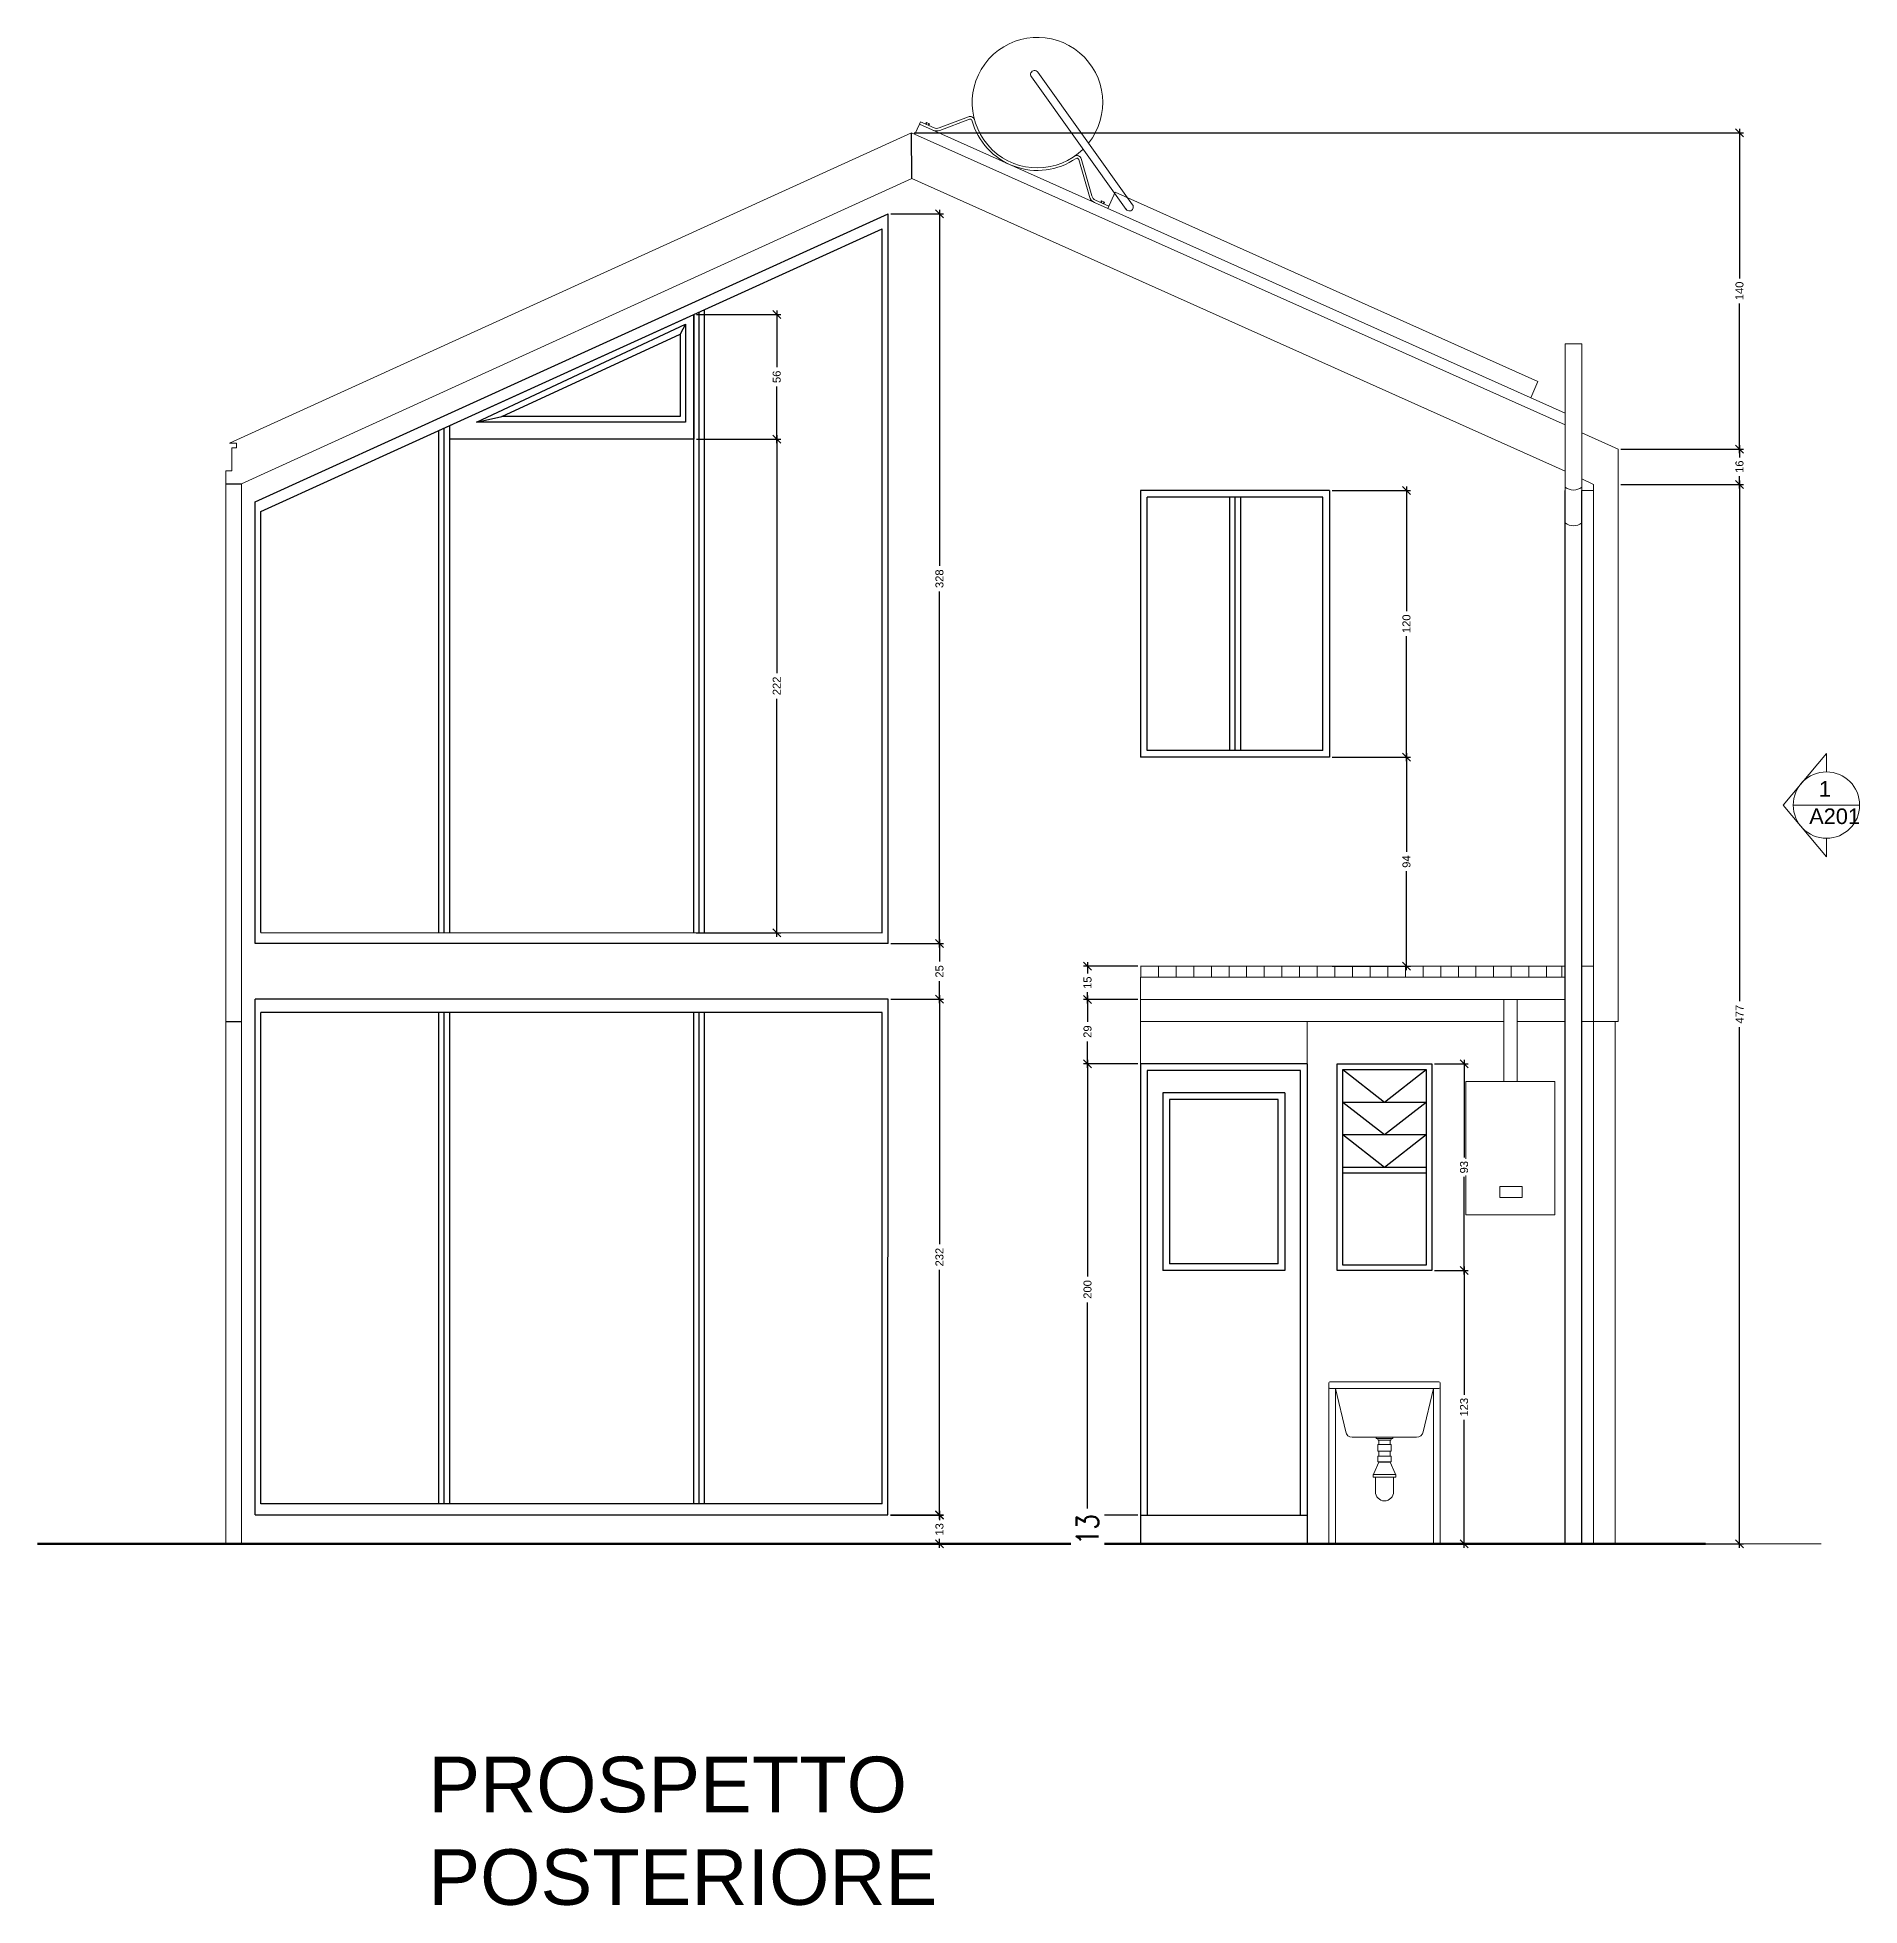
# Model space of a CAD drawing. Header units: centimetres. Extents: x -1332 to 7887, y -608 to 4152.
# Drawn here: x 5785 to 6605, y 1670 to 2511 of the extents above; entities that cross this region are included whole.
import ezdxf

# ---------------------------------------------------------------- set-up
doc = ezdxf.new("R2010")
doc.units = ezdxf.units.CM
doc.header["$MEASUREMENT"] = 0
doc.linetypes.add('AUSGEZOGEN', pattern=[0])
doc.layers.get('DEFPOINTS').update_dxf_attribs({"color": 210})
doc.layers.add('ARREDI', color=252, linetype='Continuous', lineweight=18)
doc.layers.add('NUMERAZIONE', color=30, linetype='Continuous', lineweight=5)
doc.layers.add('INFISSI', color=130, linetype='Continuous')
doc.layers.add('STRUTTURA', color=7, linetype='Continuous')
doc.styles.add('ARIAL', font='Arial.ttf')
doc.styles.add('E-ROMANS', font='romans.shx', dxfattribs={"width": 0.8})
doc.styles.get("Standard").update_dxf_attribs({"font": 'Arial.ttf'})
doc.dimstyles.new('Copia di 1', dxfattribs={"dimscale": 0.001, "dimtxt": 10000, "dimasz": 4000, "dimexe": 100, "dimexo": 10000, "dimgap": 0.1, "dimtad": 0, "dimtoh": 1, "dimdec": 0, "dimzin": 0, "dimdsep": 46, "dimtxsty": 'E-ROMANS', "dimblk": 'OBLIQUE', "dimcen": 1.2, "dimclrd": 256, "dimclre": 256, "dimclrt": 256, "dimadec": 0, "dimazin": 0, "dimtfac": 1, "dimtdec": 0, "dimtmove": 1, "dimatfit": 3, "dimldrblk": 'OPEN90', "dimfxl": 1, "dimtfill": 1, "dimtolj": 1, "dimtzin": 0, "dimlwd": 0, "dimarcsym": 0})
doc.dimstyles.new('TICK_36', dxfattribs={"dimtxt": 3.6, "dimasz": 3.6, "dimexe": 1.8, "dimexo": 1.2, "dimgap": 1.8, "dimtad": 0, "dimdec": 0, "dimzin": 0, "dimdsep": 46, "dimtxsty": 'ARIAL', "dimblk": 'OBLIQUE', "dimcen": 1.8, "dimdle": 1.8, "dimclrd": 256, "dimclrt": 256, "dimadec": 0, "dimazin": 0, "dimtfac": 1, "dimtdec": 0, "dimtmove": 1, "dimatfit": 3, "dimldrblk": 'OPEN90', "dimfxl": 1, "dimtfill": 1, "dimtolj": 1, "dimtzin": 0, "dimarcsym": 0})

# ---------------------------------------------------------------- blocks, each defined once
blk = doc.blocks.new('_Oblique')
at = {"color": 0, "linetype": 'ByBlock', "lineweight": -2}
blk.add_line((-0.5, -0.5), (0.5, 0.5), dxfattribs=at)
blk = doc.blocks.new('*D400')
at = {"layer": 'ARREDI', "color": 0, "lineweight": -2, "transparency": 16777216}
for p, q in [((6169.24, 1846.29), (6193.07, 1846.29)), ((6169.24, 1833.21), (6193.07, 1833.21))]:
    blk.add_line(p, q, dxfattribs=at)
at = {"layer": 'ARREDI', "lineweight": -2, "transparency": 16777216}
for p, q in [((6191.27, 1848.09), (6191.27, 1843.96)), ((6191.27, 1831.41), (6191.27, 1835.54))]:
    blk.add_line(p, q, dxfattribs=at)
at = {"layer": 'DEFPOINTS', "color": 0, "transparency": 16777216}
for p in [(6168.04, 1846.29), (6168.04, 1833.21)]:
    blk.add_point(p, dxfattribs=at)
at = {"layer": 'ARREDI', "lineweight": -2, "transparency": 16777216, "xscale": 3.6, "yscale": 3.6, "zscale": 3.6}
for p, rotation in [((6191.27, 1846.29), 90), ((6191.27, 1833.21), 270)]:
    blk.add_blockref('_Oblique', p, dxfattribs=dict(at, rotation=rotation))
at = {"layer": 'ARREDI', "transparency": 16777216, "insert": (6191.27, 1839.75), "char_height": 3.6, "attachment_point": 5, "rotation": 90, "style": 'ARIAL', "bg_fill": 3, "box_fill_scale": 1.25, "bg_fill_color": 256, "bg_fill_true_color": 13158600, "bg_fill_transparency": 0}
blk.add_mtext('\\A1;13', dxfattribs=at)
at = {"layer": 'DEFPOINTS', "color": 0, "transparency": 16777216}
blk.add_point((6191.27, 1833.21), dxfattribs=at)
blk = doc.blocks.new('_Open90')
at = {"color": 0, "linetype": 'ByBlock', "lineweight": -2}
for p, q in [((0, 0), (-1, 0)), ((-0.5, 0.5), (0, 0)), ((0, 0), (-0.5, -0.5))]:
    blk.add_line(p, q, dxfattribs=at)
blk = doc.blocks.new('*D401')
at = {"layer": 'ARREDI', "color": 0, "lineweight": -2, "transparency": 16777216}
for p, q in [((6169.31, 2078.31), (6193.07, 2078.31)), ((6169.24, 1846.21), (6193.07, 1846.21))]:
    blk.add_line(p, q, dxfattribs=at)
at = {"layer": 'ARREDI', "lineweight": -2, "transparency": 16777216}
for p, q in [((6191.27, 2080.11), (6191.27, 1968.05)), ((6191.27, 1844.41), (6191.27, 1956.47))]:
    blk.add_line(p, q, dxfattribs=at)
at = {"layer": 'DEFPOINTS', "color": 0, "transparency": 16777216}
for p in [(6168.11, 2078.31), (6191.27, 2078.31), (6168.04, 1846.21)]:
    blk.add_point(p, dxfattribs=at)
at = {"layer": 'ARREDI', "lineweight": -2, "transparency": 16777216, "xscale": 3.6, "yscale": 3.6, "zscale": 3.6}
for p, rotation in [((6191.27, 2078.31), 90), ((6191.27, 1846.21), 270)]:
    blk.add_blockref('_Oblique', p, dxfattribs=dict(at, rotation=rotation))
at = {"layer": 'ARREDI', "transparency": 16777216, "insert": (6191.27, 1962.26), "char_height": 3.6, "attachment_point": 5, "rotation": 90, "style": 'ARIAL', "bg_fill": 3, "box_fill_scale": 1.25, "bg_fill_color": 256, "bg_fill_true_color": 13158600, "bg_fill_transparency": 0}
blk.add_mtext('\\A1;232', dxfattribs=at)
blk = doc.blocks.new('*D402')
at = {"layer": 'ARREDI', "color": 0, "lineweight": -2, "transparency": 16777216}
for p, q in [((6169.32, 2103.29), (6193.07, 2103.29)), ((6169.31, 2078.29), (6193.07, 2078.29))]:
    blk.add_line(p, q, dxfattribs=at)
at = {"layer": 'ARREDI', "lineweight": -2, "transparency": 16777216}
for p, q in [((6191.27, 2105.09), (6191.27, 2095.21)), ((6191.27, 2076.49), (6191.27, 2086.37))]:
    blk.add_line(p, q, dxfattribs=at)
at = {"layer": 'DEFPOINTS', "color": 0, "transparency": 16777216}
for p in [(6168.12, 2103.29), (6191.27, 2103.29), (6168.11, 2078.29)]:
    blk.add_point(p, dxfattribs=at)
at = {"layer": 'ARREDI', "lineweight": -2, "transparency": 16777216, "xscale": 3.6, "yscale": 3.6, "zscale": 3.6}
for p, rotation in [((6191.27, 2103.29), 90), ((6191.27, 2078.29), 270)]:
    blk.add_blockref('_Oblique', p, dxfattribs=dict(at, rotation=rotation))
at = {"layer": 'ARREDI', "transparency": 16777216, "insert": (6191.27, 2090.79), "char_height": 3.6, "attachment_point": 5, "rotation": 90, "style": 'ARIAL', "bg_fill": 3, "box_fill_scale": 1.25, "bg_fill_color": 256, "bg_fill_true_color": 13158600, "bg_fill_transparency": 0}
blk.add_mtext('\\A1;25', dxfattribs=at)
blk = doc.blocks.new('*D403')
at = {"layer": 'ARREDI', "color": 0, "lineweight": -2, "transparency": 16777216}
for p, q in [((6169.41, 2431.66), (6193.07, 2431.66)), ((6169.32, 2103.29), (6193.07, 2103.29))]:
    blk.add_line(p, q, dxfattribs=at)
at = {"layer": 'ARREDI', "lineweight": -2, "transparency": 16777216}
for p, q in [((6191.27, 2433.46), (6191.27, 2273.26)), ((6191.27, 2101.49), (6191.27, 2261.7))]:
    blk.add_line(p, q, dxfattribs=at)
at = {"layer": 'DEFPOINTS', "color": 0, "transparency": 16777216}
for p in [(6168.21, 2431.66), (6191.27, 2431.66), (6168.12, 2103.29)]:
    blk.add_point(p, dxfattribs=at)
at = {"layer": 'ARREDI', "lineweight": -2, "transparency": 16777216, "xscale": 3.6, "yscale": 3.6, "zscale": 3.6}
for p, rotation in [((6191.27, 2431.66), 90), ((6191.27, 2103.29), 270)]:
    blk.add_blockref('_Oblique', p, dxfattribs=dict(at, rotation=rotation))
at = {"layer": 'ARREDI', "transparency": 16777216, "insert": (6191.27, 2267.48), "char_height": 3.6, "attachment_point": 5, "rotation": 90, "style": 'ARIAL', "bg_fill": 3, "box_fill_scale": 1.25, "bg_fill_color": 256, "bg_fill_true_color": 13158600, "bg_fill_transparency": 0}
blk.add_mtext('\\A1;328', dxfattribs=at)
blk = doc.blocks.new('*D404')
at = {"layer": 'ARREDI', "color": 0, "lineweight": -2, "transparency": 16777216}
for p, q in [((6081.88, 2330.31), (6119.83, 2330.31)), ((6081.82, 2108.23), (6119.83, 2108.23))]:
    blk.add_line(p, q, dxfattribs=at)
at = {"layer": 'ARREDI', "lineweight": -2, "transparency": 16777216}
for p, q in [((6118.03, 2332.11), (6118.03, 2225.06)), ((6118.03, 2106.43), (6118.03, 2213.48))]:
    blk.add_line(p, q, dxfattribs=at)
at = {"layer": 'DEFPOINTS', "color": 0, "transparency": 16777216}
for p in [(6080.68, 2330.31), (6080.62, 2108.23), (6118.03, 2108.23)]:
    blk.add_point(p, dxfattribs=at)
at = {"layer": 'ARREDI', "lineweight": -2, "transparency": 16777216, "xscale": 3.6, "yscale": 3.6, "zscale": 3.6}
for p, rotation in [((6118.03, 2330.31), 90), ((6118.03, 2108.23), 270)]:
    blk.add_blockref('_Oblique', p, dxfattribs=dict(at, rotation=rotation))
at = {"layer": 'ARREDI', "transparency": 16777216, "insert": (6118.03, 2219.27), "char_height": 3.6, "attachment_point": 5, "rotation": 90, "style": 'ARIAL', "bg_fill": 3, "box_fill_scale": 1.25, "bg_fill_color": 256, "bg_fill_true_color": 13158600, "bg_fill_transparency": 0}
blk.add_mtext('\\A1;222', dxfattribs=at)
blk = doc.blocks.new('*D405')
at = {"layer": 'ARREDI', "lineweight": -2, "transparency": 16777216}
for p, q in [((6118.03, 2388.13), (6118.03, 2362.7)), ((6118.03, 2328.51), (6118.03, 2353.95))]:
    blk.add_line(p, q, dxfattribs=at)
at = {"layer": 'ARREDI', "color": 0, "lineweight": -2, "transparency": 16777216}
for p, q in [((6081.88, 2386.33), (6119.83, 2386.33)), ((6081.88, 2330.31), (6119.83, 2330.31))]:
    blk.add_line(p, q, dxfattribs=at)
at = {"layer": 'DEFPOINTS', "color": 0, "transparency": 16777216}
for p in [(6080.68, 2386.33), (6118.03, 2386.33), (6080.68, 2330.31)]:
    blk.add_point(p, dxfattribs=at)
at = {"layer": 'ARREDI', "lineweight": -2, "transparency": 16777216, "xscale": 3.6, "yscale": 3.6, "zscale": 3.6}
for p, rotation in [((6118.03, 2386.33), 90), ((6118.03, 2330.31), 270)]:
    blk.add_blockref('_Oblique', p, dxfattribs=dict(at, rotation=rotation))
at = {"layer": 'ARREDI', "transparency": 16777216, "insert": (6118.03, 2358.32), "char_height": 3.6, "attachment_point": 5, "rotation": 90, "style": 'ARIAL', "bg_fill": 3, "box_fill_scale": 1.25, "bg_fill_color": 256, "bg_fill_true_color": 13158600, "bg_fill_transparency": 0}
blk.add_mtext('\\A1;56', dxfattribs=at)
blk = doc.blocks.new('*D406')
at = {"layer": 'ARREDI', "color": 0, "lineweight": -2, "transparency": 16777216}
for p, q in [((6413.92, 1956.21), (6429.11, 1956.21)), ((6414.67, 1833.21), (6429.11, 1833.21))]:
    blk.add_line(p, q, dxfattribs=at)
at = {"layer": 'ARREDI', "lineweight": -2, "transparency": 16777216}
for p, q in [((6427.31, 1958.01), (6427.31, 1900.31)), ((6427.31, 1831.41), (6427.31, 1889.1))]:
    blk.add_line(p, q, dxfattribs=at)
at = {"layer": 'DEFPOINTS', "color": 0, "transparency": 16777216}
for p in [(6412.72, 1956.21), (6413.47, 1833.21), (6427.31, 1833.21)]:
    blk.add_point(p, dxfattribs=at)
at = {"layer": 'ARREDI', "lineweight": -2, "transparency": 16777216, "xscale": 3.6, "yscale": 3.6, "zscale": 3.6}
for p, rotation in [((6427.31, 1956.21), 90), ((6427.31, 1833.21), 270)]:
    blk.add_blockref('_Oblique', p, dxfattribs=dict(at, rotation=rotation))
at = {"layer": 'ARREDI', "transparency": 16777216, "insert": (6427.31, 1894.71), "char_height": 3.6, "attachment_point": 5, "rotation": 90, "style": 'ARIAL', "bg_fill": 3, "box_fill_scale": 1.25, "bg_fill_color": 256, "bg_fill_true_color": 13158600, "bg_fill_transparency": 0}
blk.add_mtext('\\A1;123', dxfattribs=at)
blk = doc.blocks.new('*D407')
at = {"layer": 'ARREDI', "lineweight": -2, "transparency": 16777216}
for p, q in [((6427.31, 2051.01), (6427.31, 2007.09)), ((6427.31, 1954.41), (6427.31, 1998.33))]:
    blk.add_line(p, q, dxfattribs=at)
at = {"layer": 'ARREDI', "color": 0, "lineweight": -2, "transparency": 16777216}
for p, q in [((6413.92, 2049.21), (6429.11, 2049.21)), ((6413.92, 1956.21), (6429.11, 1956.21))]:
    blk.add_line(p, q, dxfattribs=at)
at = {"layer": 'DEFPOINTS', "color": 0, "transparency": 16777216}
for p in [(6412.72, 2049.21), (6427.31, 2049.21), (6412.72, 1956.21)]:
    blk.add_point(p, dxfattribs=at)
at = {"layer": 'ARREDI', "lineweight": -2, "transparency": 16777216, "xscale": 3.6, "yscale": 3.6, "zscale": 3.6}
for p, rotation in [((6427.31, 2049.21), 90), ((6427.31, 1956.21), 270)]:
    blk.add_blockref('_Oblique', p, dxfattribs=dict(at, rotation=rotation))
at = {"layer": 'ARREDI', "transparency": 16777216, "insert": (6427.31, 2002.71), "char_height": 3.6, "attachment_point": 5, "rotation": 90, "style": 'ARIAL', "bg_fill": 3, "box_fill_scale": 1.25, "bg_fill_color": 256, "bg_fill_true_color": 13158600, "bg_fill_transparency": 0}
blk.add_mtext('\\A1;93', dxfattribs=at)
blk = doc.blocks.new('*D408')
at = {"layer": 'ARREDI', "lineweight": -2, "transparency": 16777216}
for p, q in [((6257.89, 2051.01), (6257.89, 1953.51)), ((6257.89, 1844.41), (6257.89, 1941.91))]:
    blk.add_line(p, q, dxfattribs=at)
at = {"layer": 'ARREDI', "color": 0, "lineweight": -2, "transparency": 16777216}
for p, q in [((6280.52, 2049.21), (6256.09, 2049.21)), ((6280.52, 1846.21), (6256.09, 1846.21))]:
    blk.add_line(p, q, dxfattribs=at)
at = {"layer": 'DEFPOINTS', "color": 0, "transparency": 16777216}
for p in [(6281.72, 2049.21), (6257.89, 1846.21), (6281.72, 1846.21)]:
    blk.add_point(p, dxfattribs=at)
at = {"layer": 'ARREDI', "lineweight": -2, "transparency": 16777216, "xscale": 3.6, "yscale": 3.6, "zscale": 3.6}
for p, rotation in [((6257.89, 2049.21), 90), ((6257.89, 1846.21), 270)]:
    blk.add_blockref('_Oblique', p, dxfattribs=dict(at, rotation=rotation))
at = {"layer": 'ARREDI', "transparency": 16777216, "insert": (6257.89, 1947.71), "char_height": 3.6, "attachment_point": 5, "rotation": 90, "style": 'ARIAL', "bg_fill": 3, "box_fill_scale": 1.25, "bg_fill_color": 256, "bg_fill_true_color": 13158600, "bg_fill_transparency": 0}
blk.add_mtext('\\A1;200', dxfattribs=at)
blk = doc.blocks.new('*D409')
at = {"layer": 'ARREDI', "lineweight": -2, "transparency": 16777216}
for p, q in [((6271.72, 1846.21), (6257.79, 1846.21)), ((6357.99, 1833.21), (6257.79, 1833.21))]:
    blk.add_line(p, q, dxfattribs=at)
at = {"layer": 'ARREDI', "lineweight": 0, "transparency": 16777216}
for p, q in [((6257.89, 1846.21), (6257.89, 1845.61)), ((6257.89, 1833.21), (6257.89, 1833.8))]:
    blk.add_line(p, q, dxfattribs=at)
at = {"layer": 'DEFPOINTS', "color": 0, "transparency": 16777216}
for p in [(6281.72, 1846.21), (6367.99, 1833.21)]:
    blk.add_point(p, dxfattribs=at)
at = {"layer": 'ARREDI', "lineweight": 0, "transparency": 16777216, "xscale": 4, "yscale": 4, "zscale": 4}
for p, rotation in [((6257.89, 1846.21), 90), ((6257.89, 1833.21), 270)]:
    blk.add_blockref('_Oblique', p, dxfattribs=dict(at, rotation=rotation))
at = {"layer": 'ARREDI', "transparency": 16777216, "insert": (6257.89, 1839.71), "char_height": 10, "attachment_point": 5, "rotation": 90, "style": 'E-ROMANS', "bg_fill": 3, "box_fill_scale": 1.25, "bg_fill_color": 256, "bg_fill_true_color": 13158600, "bg_fill_transparency": 0}
blk.add_mtext('\\A1;13', dxfattribs=at)
at = {"layer": 'DEFPOINTS', "color": 0, "transparency": 16777216}
blk.add_point((6257.89, 1833.21), dxfattribs=at)
blk = doc.blocks.new('*D410')
at = {"layer": 'ARREDI', "lineweight": -2, "transparency": 16777216}
for p, q in [((6551.23, 2311.72), (6551.23, 2077.41)), ((6551.23, 1831.41), (6551.23, 2065.72))]:
    blk.add_line(p, q, dxfattribs=at)
at = {"layer": 'ARREDI', "color": 0, "lineweight": -2, "transparency": 16777216}
for p, q in [((6497.8, 2309.92), (6553.03, 2309.92)), ((6486.74, 1833.21), (6553.03, 1833.21))]:
    blk.add_line(p, q, dxfattribs=at)
at = {"layer": 'DEFPOINTS', "color": 0, "transparency": 16777216}
for p in [(6496.6, 2309.92), (6485.54, 1833.21), (6551.23, 1833.21)]:
    blk.add_point(p, dxfattribs=at)
at = {"layer": 'ARREDI', "lineweight": -2, "transparency": 16777216, "xscale": 3.6, "yscale": 3.6, "zscale": 3.6}
for p, rotation in [((6551.23, 2309.92), 90), ((6551.23, 1833.21), 270)]:
    blk.add_blockref('_Oblique', p, dxfattribs=dict(at, rotation=rotation))
at = {"layer": 'ARREDI', "transparency": 16777216, "insert": (6551.23, 2071.56), "char_height": 3.6, "attachment_point": 5, "rotation": 90, "style": 'ARIAL', "bg_fill": 3, "box_fill_scale": 1.25, "bg_fill_color": 256, "bg_fill_true_color": 13158600, "bg_fill_transparency": 0}
blk.add_mtext('\\A1;477', dxfattribs=at)
blk = doc.blocks.new('*D395')
at = {"layer": 'ARREDI', "color": 0, "lineweight": -2, "transparency": 16777216}
for p, q in [((6497.79, 2325.82), (6553.03, 2325.82)), ((6497.8, 2309.92), (6553.03, 2309.92))]:
    blk.add_line(p, q, dxfattribs=at)
at = {"layer": 'ARREDI', "lineweight": -2, "transparency": 16777216}
for p, q in [((6551.23, 2327.62), (6551.23, 2322.08)), ((6551.23, 2308.12), (6551.23, 2313.66))]:
    blk.add_line(p, q, dxfattribs=at)
at = {"layer": 'DEFPOINTS', "color": 0, "transparency": 16777216}
for p in [(6496.59, 2325.82), (6551.23, 2325.82), (6496.6, 2309.92)]:
    blk.add_point(p, dxfattribs=at)
at = {"layer": 'ARREDI', "lineweight": -2, "transparency": 16777216, "xscale": 3.6, "yscale": 3.6, "zscale": 3.6}
for p, rotation in [((6551.23, 2325.82), 90), ((6551.23, 2309.92), 270)]:
    blk.add_blockref('_Oblique', p, dxfattribs=dict(at, rotation=rotation))
at = {"layer": 'ARREDI', "transparency": 16777216, "insert": (6551.23, 2317.87), "char_height": 3.6, "attachment_point": 5, "rotation": 90, "style": 'ARIAL', "bg_fill": 3, "box_fill_scale": 1.25, "bg_fill_color": 256, "bg_fill_true_color": 13158600, "bg_fill_transparency": 0}
blk.add_mtext('\\A1;16', dxfattribs=at)
blk = doc.blocks.new('*D411')
at = {"layer": 'ARREDI', "color": 0, "lineweight": -2, "transparency": 16777216}
for p, q in [((6179.92, 2468.12), (6553.03, 2468.12)), ((6497.79, 2325.82), (6553.03, 2325.82))]:
    blk.add_line(p, q, dxfattribs=at)
at = {"layer": 'ARREDI', "lineweight": -2, "transparency": 16777216}
for p, q in [((6551.23, 2469.92), (6551.23, 2402.57)), ((6551.23, 2324.02), (6551.23, 2391.36))]:
    blk.add_line(p, q, dxfattribs=at)
at = {"layer": 'DEFPOINTS', "color": 0, "transparency": 16777216}
for p in [(6178.72, 2468.12), (6551.23, 2468.12), (6496.59, 2325.82)]:
    blk.add_point(p, dxfattribs=at)
at = {"layer": 'ARREDI', "lineweight": -2, "transparency": 16777216, "xscale": 3.6, "yscale": 3.6, "zscale": 3.6}
for p, rotation in [((6551.23, 2468.12), 90), ((6551.23, 2325.82), 270)]:
    blk.add_blockref('_Oblique', p, dxfattribs=dict(at, rotation=rotation))
at = {"layer": 'ARREDI', "transparency": 16777216, "insert": (6551.23, 2396.97), "char_height": 3.6, "attachment_point": 5, "rotation": 90, "style": 'ARIAL', "bg_fill": 3, "box_fill_scale": 1.25, "bg_fill_color": 256, "bg_fill_true_color": 13158600, "bg_fill_transparency": 0}
blk.add_mtext('\\A1;140', dxfattribs=at)
blk = doc.blocks.new('*D412')
at = {"layer": 'ARREDI', "color": 0, "lineweight": -2, "transparency": 16777216}
for p, q in [((6280.52, 2078.21), (6256.09, 2078.21)), ((6280.52, 2049.21), (6256.09, 2049.21))]:
    blk.add_line(p, q, dxfattribs=at)
at = {"layer": 'ARREDI', "lineweight": -2, "transparency": 16777216}
for p, q in [((6257.89, 2080.01), (6257.89, 2068.12)), ((6257.89, 2047.41), (6257.89, 2059.29))]:
    blk.add_line(p, q, dxfattribs=at)
at = {"layer": 'DEFPOINTS', "color": 0, "transparency": 16777216}
for p in [(6281.72, 2078.21), (6257.89, 2049.21), (6281.72, 2049.21)]:
    blk.add_point(p, dxfattribs=at)
at = {"layer": 'ARREDI', "lineweight": -2, "transparency": 16777216, "xscale": 3.6, "yscale": 3.6, "zscale": 3.6}
for p, rotation in [((6257.89, 2078.21), 90), ((6257.89, 2049.21), 270)]:
    blk.add_blockref('_Oblique', p, dxfattribs=dict(at, rotation=rotation))
at = {"layer": 'ARREDI', "transparency": 16777216, "insert": (6257.89, 2063.71), "char_height": 3.6, "attachment_point": 5, "rotation": 90, "style": 'ARIAL', "bg_fill": 3, "box_fill_scale": 1.25, "bg_fill_color": 256, "bg_fill_true_color": 13158600, "bg_fill_transparency": 0}
blk.add_mtext('\\A1;29', dxfattribs=at)
blk = doc.blocks.new('*D413')
at = {"layer": 'ARREDI', "color": 0, "lineweight": -2, "transparency": 16777216}
for p, q in [((6280.52, 2093.21), (6256.09, 2093.21)), ((6280.52, 2078.21), (6256.09, 2078.21))]:
    blk.add_line(p, q, dxfattribs=at)
at = {"layer": 'ARREDI', "lineweight": -2, "transparency": 16777216}
for p, q in [((6257.89, 2095.01), (6257.89, 2089.93)), ((6257.89, 2076.41), (6257.89, 2081.48))]:
    blk.add_line(p, q, dxfattribs=at)
at = {"layer": 'DEFPOINTS', "color": 0, "transparency": 16777216}
for p in [(6281.72, 2093.21), (6281.72, 2078.21)]:
    blk.add_point(p, dxfattribs=at)
at = {"layer": 'ARREDI', "lineweight": -2, "transparency": 16777216, "xscale": 3.6, "yscale": 3.6, "zscale": 3.6}
for p, rotation in [((6257.89, 2093.21), 90), ((6257.89, 2078.21), 270)]:
    blk.add_blockref('_Oblique', p, dxfattribs=dict(at, rotation=rotation))
at = {"layer": 'ARREDI', "transparency": 16777216, "insert": (6257.89, 2085.71), "char_height": 3.6, "attachment_point": 5, "rotation": 90, "style": 'ARIAL', "bg_fill": 3, "box_fill_scale": 1.25, "bg_fill_color": 256, "bg_fill_true_color": 13158600, "bg_fill_transparency": 0}
blk.add_mtext('\\A1;15', dxfattribs=at)
at = {"layer": 'DEFPOINTS', "color": 0, "transparency": 16777216}
blk.add_point((6257.89, 2078.21), dxfattribs=at)
blk = doc.blocks.new('*D414')
at = {"layer": 'ARREDI', "color": 0, "lineweight": -2, "transparency": 16777216}
for p, q in [((6367.92, 2307.21), (6403.19, 2307.21)), ((6367.92, 2187.21), (6403.19, 2187.21))]:
    blk.add_line(p, q, dxfattribs=at)
at = {"layer": 'ARREDI', "lineweight": -2, "transparency": 16777216}
for p, q in [((6401.39, 2309.01), (6401.39, 2252.81)), ((6401.39, 2185.41), (6401.39, 2241.61))]:
    blk.add_line(p, q, dxfattribs=at)
at = {"layer": 'DEFPOINTS', "color": 0, "transparency": 16777216}
for p in [(6366.72, 2307.21), (6366.72, 2187.21), (6401.39, 2187.21)]:
    blk.add_point(p, dxfattribs=at)
at = {"layer": 'ARREDI', "lineweight": -2, "transparency": 16777216, "xscale": 3.6, "yscale": 3.6, "zscale": 3.6}
for p, rotation in [((6401.39, 2307.21), 90), ((6401.39, 2187.21), 270)]:
    blk.add_blockref('_Oblique', p, dxfattribs=dict(at, rotation=rotation))
at = {"layer": 'ARREDI', "transparency": 16777216, "insert": (6401.39, 2247.21), "char_height": 3.6, "attachment_point": 5, "rotation": 90, "style": 'ARIAL', "bg_fill": 3, "box_fill_scale": 1.25, "bg_fill_color": 256, "bg_fill_true_color": 13158600, "bg_fill_transparency": 0}
blk.add_mtext('\\A1;120', dxfattribs=at)
blk = doc.blocks.new('*D415')
at = {"layer": 'ARREDI', "color": 0, "lineweight": -2, "transparency": 16777216}
for p, q in [((6367.92, 2187.21), (6403.19, 2187.21)), ((6367.92, 2093.21), (6403.19, 2093.21))]:
    blk.add_line(p, q, dxfattribs=at)
at = {"layer": 'ARREDI', "lineweight": -2, "transparency": 16777216}
for p, q in [((6401.39, 2189.01), (6401.39, 2144.58)), ((6401.39, 2091.41), (6401.39, 2135.84))]:
    blk.add_line(p, q, dxfattribs=at)
at = {"layer": 'DEFPOINTS', "color": 0, "transparency": 16777216}
for p in [(6366.72, 2187.21), (6366.72, 2093.21), (6401.39, 2093.21)]:
    blk.add_point(p, dxfattribs=at)
at = {"layer": 'ARREDI', "lineweight": -2, "transparency": 16777216, "xscale": 3.6, "yscale": 3.6, "zscale": 3.6}
for p, rotation in [((6401.39, 2187.21), 90), ((6401.39, 2093.21), 270)]:
    blk.add_blockref('_Oblique', p, dxfattribs=dict(at, rotation=rotation))
at = {"layer": 'ARREDI', "transparency": 16777216, "insert": (6401.39, 2140.21), "char_height": 3.6, "attachment_point": 5, "rotation": 90, "style": 'ARIAL', "bg_fill": 3, "box_fill_scale": 1.25, "bg_fill_color": 256, "bg_fill_true_color": 13158600, "bg_fill_transparency": 0}
blk.add_mtext('\\A1;94', dxfattribs=at)

msp = doc.modelspace()

# ---------------------------------------------------------------- hatches: boundary and pattern name
at = {"layer": 'ARREDI'}
h = msp.add_hatch(dxfattribs=at)
h.set_pattern_fill('LINE', color=256, scale=2.5, angle=270, style=0)
h.set_pattern_definition([(90, (52239.9646, -650.225), (-7.9375, 2e-15), [])])
h.paths.add_polyline_path([(6471.36, 2093.21), (6281.72, 2093.21), (6281.72, 2088.21), (6471.36, 2088.21)])

# ---------------------------------------------------------------- linework, layer by layer
for p, q in [((6232.61, 2493.27), (6275.26, 2433.66)), ((6235.49, 2495.38), (6278.15, 2435.75)), ((6182.7, 2473.08), (6182.22, 2472.03)), ((6182.7, 2473.08), (6188.81, 2470.35)), ((6185.31, 2472.66), (6185.06, 2472.09)), ((6185.61, 2472.52), (6185.35, 2471.95)), ((6186.72, 2472.09), (6185.38, 2472.69)), ((6186.19, 2471.58), (6186.45, 2472.15)), ((6186.49, 2471.44), (6186.75, 2472.02)), ((6204.28, 2475.32), (6191.08, 2470.29)), ((6204.7, 2474.24), (6191.5, 2469.2)), ((6258.73, 2439.41), (6253.96, 2456.17)), ((6259.84, 2439.72), (6255.09, 2456.48)), ((6261.49, 2437.82), (6267.53, 2435.12)), ((6264.07, 2437.41), (6263.81, 2436.84)), ((6264.37, 2437.28), (6264.11, 2436.71)), ((6265.48, 2436.84), (6264.14, 2437.44)), ((6264.95, 2436.33), (6265.21, 2436.9)), ((6265.25, 2436.2), (6265.51, 2436.77)), ((6267.53, 2435.12), (6267.06, 2434.06)), ((5874.98, 2328.4), (5871.89, 2328.4)), ((5874.98, 2326.41), (5874.98, 2328.4)), ((5872.89, 2316.08), (5872.89, 2326.41)), ((5872.89, 2326.41), (5874.98, 2326.41)), ((5870.17, 2316.04), (5872.89, 2316.08)), ((5870.17, 2310.21), (5870.17, 2316.04)), ((5877.23, 2310.21), (5870.17, 2310.21)), ((6480.28, 2307.21), (6485.52, 2307.21)), ((6281.72, 2093.21), (6472.78, 2093.21)), ((6471.36, 2088.21), (6471.36, 2093.21)), ((6480.28, 2093.21), (6485.52, 2093.21)), ((6281.72, 2078.21), (6281.72, 2068.21)), ((6445.14, 2073.21), (6445.14, 2078.21)), ((6451.14, 2073.21), (6451.14, 2078.21)), ((6445.14, 2068.21), (6281.72, 2068.21)), ((6281.72, 2049.21), (6281.72, 2068.21)), ((6356.72, 2049.21), (6356.72, 2068.21)), ((6472.78, 2068.21), (6451.14, 2068.21)), ((6496.62, 2068.21), (6480.28, 2068.21)), ((6366.47, 1905.71), (6366.47, 1903.71)), ((6366.47, 1905.71), (6366.47, 1833.21)), ((6415.97, 1906.21), (6366.97, 1906.21)), ((6415.97, 1903.21), (6366.97, 1903.21)), ((6369.47, 1903.21), (6374.06, 1883.71)), ((6369.47, 1903.21), (6369.47, 1833.21)), ((6413.47, 1903.21), (6408.89, 1883.71)), ((6413.47, 1903.21), (6413.47, 1833.21)), ((6416.47, 1905.71), (6416.47, 1833.21)), ((6405.93, 1881.21), (6377.01, 1881.21)), ((6388.99, 1877.98), (6388.99, 1879.95)), ((6388.99, 1872.63), (6388.99, 1874.94)), ((6393.99, 1877.98), (6393.99, 1879.95)), ((6393.99, 1872.63), (6393.99, 1874.94)), ((6388.99, 1870.02), (6388.99, 1870.21)), ((6393.99, 1870.02), (6388.99, 1870.02)), ((6393.99, 1870.02), (6393.99, 1870.21)), ((6387.4, 1863.2), (6387.4, 1856.68)), ((6395.59, 1863.2), (6395.59, 1856.68)), ((6366.47, 1833.21), (6356.72, 1833.21)), ((6413.47, 1833.21), (6369.47, 1833.21)), ((6472.78, 1833.21), (6416.47, 1833.21)), ((6482.22, 1833.21), (6480.28, 1833.21))]:
    msp.add_line(p, q, dxfattribs=at)
for points in [[(6182.22, 2472.03), (6180.18, 2467.46)], [(6472.78, 2341.99), (6182.22, 2472.03)], [(6270.32, 2441.36), (6267.06, 2434.06)], [(6460.55, 2356.23), (6270.32, 2441.36)], [(6480.28, 2307.21), (6480.28, 2333.16), (6480.28, 2373.16), (6472.78, 2373.16), (6472.78, 2307.21)], [(6460.55, 2356.23), (6457.29, 2348.93)], [(6445.14, 2041.21), (6445.14, 2073.21)], [(6451.14, 2041.21), (6451.14, 2073.21)], [(6428.14, 2041.21), (6468.14, 2041.21), (6468.14, 1981.21), (6428.14, 1981.21), (6428.14, 2041.21)], [(6443.41, 1994.06), (6453.41, 1994.06), (6453.41, 1989.06), (6443.41, 1989.06), (6443.41, 1994.06)], [(6388.29, 1880.64), (6388.59, 1879.95), (6391.49, 1879.95)], [(6394.69, 1880.64), (6394.4, 1879.95), (6391.49, 1879.95)], [(6388.99, 1870.02), (6386.75, 1864.87), (6386.75, 1864.4), (6386.75, 1864.4)], [(6393.99, 1870.02), (6396.23, 1864.87), (6396.23, 1864.4), (6396.23, 1864.4)]]:
    msp.add_lwpolyline(points, dxfattribs=at)
for points in [[(5877.28, 2310.21), (5870.17, 2310.21), (5870.17, 1833.21), (5877.28, 1833.21)], [(6395.23, 1881.21), (6387.75, 1881.21), (6387.75, 1880.64), (6395.23, 1880.64)], [(6394.55, 1877.98), (6388.44, 1877.98), (6388.44, 1874.94), (6394.55, 1874.94)], [(6394.55, 1872.63), (6388.44, 1872.63), (6388.44, 1870.21), (6394.55, 1870.21)], [(6396.59, 1864.4), (6386.4, 1864.4), (6386.4, 1863.2), (6396.59, 1863.2)], [(5785.37, 1833.21), (6587.97, 1833.21), (6587.97, 1833.21), (5785.37, 1833.21)]]:
    msp.add_lwpolyline(points, close=True, dxfattribs=at)
for centre, radius, start, end in [((6235.35, 2481.69), 29.36, 321.56273, 314.43162), ((6234.04, 2494.33), 1.78, 35.28159, 216.49816), ((6185.11, 2472.06), 0.0537, 155.88988, 245.88988), ((6185.31, 2471.98), 0.0537, 245.88988, 335.88988), ((6185.36, 2472.64), 0.0537, 65.88988, 155.88988), ((6185.4, 2471.93), 0.0537, 155.88988, 245.88988), ((6185.56, 2472.55), 0.0537, 335.88988, 65.88988), ((6185.66, 2472.5), 0.0537, 65.88988, 155.88988), ((6186.14, 2471.6), 0.0537, 245.88988, 335.88988), ((6186.24, 2471.56), 0.0537, 155.88988, 245.88988), ((6186.4, 2472.17), 0.0537, 335.88988, 65.88988), ((6186.44, 2471.47), 0.0537, 245.88988, 335.88988), ((6186.5, 2472.13), 0.0537, 65.88988, 155.88988), ((6186.7, 2472.04), 0.0537, 335.88988, 65.88988), ((6205.03, 2473.38), 2.08, 19.80493, 110.88988), ((6205.03, 2473.37), 0.927, 22.56824, 110.86066), ((6235.35, 2481.69), 30.52, 195.11438, 304.64968), ((6190.02, 2473.07), 4.14, 245.88988, 290.88988), ((6190.02, 2473.07), 2.98, 245.88988, 290.88988), ((6253.13, 2455.76), 2.08, 20.00847, 120.11059), ((6253.13, 2455.76), 0.926, 26.37705, 117.69172), ((6262.71, 2440.54), 4.14, 195.88988, 245.88988), ((6262.71, 2440.54), 2.98, 195.88988, 245.88988), ((6263.86, 2436.82), 0.0537, 155.88988, 245.88988), ((6264.06, 2436.73), 0.0537, 245.88988, 335.88988), ((6264.12, 2437.39), 0.0537, 65.88988, 155.88988), ((6264.16, 2436.68), 0.0537, 155.88988, 245.88988), ((6264.32, 2437.3), 0.0537, 335.88988, 65.88988), ((6264.42, 2437.26), 0.0537, 65.88988, 155.88988), ((6264.9, 2436.35), 0.0537, 245.88988, 335.88988), ((6265, 2436.31), 0.0537, 155.88988, 245.88988), ((6265.16, 2436.92), 0.0537, 335.88988, 65.88988), ((6265.2, 2436.22), 0.0537, 245.88988, 335.88988), ((6265.26, 2436.88), 0.0537, 65.88988, 155.88988), ((6265.46, 2436.79), 0.0537, 335.88988, 65.88988), ((6276.71, 2434.7), 1.78, 214.92001, 35.88988), ((6476.53, 2313.27), 5.89, 230.43491, 309.56509), ((6476.53, 2297.17), 5.89, 230.43491, 309.56509), ((6366.97, 1905.71), 0.5, 90, 180), ((6366.97, 1903.71), 0.5, 180, 270), ((6415.97, 1905.71), 0.5, 0, 90), ((6415.97, 1903.71), 0.5, 270, 0), ((6377.01, 1884.21), 3, 189.46232, 270), ((6405.93, 1884.21), 3, 270, 350.53768), ((6391.49, 1856.68), 4.09, 180, 0)]:
    msp.add_arc(centre, radius, start, end, dxfattribs=at)
at = {"layer": 'INFISSI', "color": 4, "lineweight": -2}
for p, q in [((5883.35, 2302.04), (6168.21, 2431.66)), ((6168.12, 2103.29), (6168.21, 2431.66)), ((5885.85, 2297.68), (6165.54, 2424.94)), ((6165.54, 2108.21), (6165.54, 2424.95)), ((6083.11, 2108.23), (6083.11, 2387.44)), ((6085.54, 2108.23), (6085.54, 2388.55)), ((6080.68, 2108.23), (6080.68, 2386.34)), ((5966.05, 2108.27), (5966.05, 2334.17)), ((5968.35, 2108.27), (5968.35, 2335.22)), ((5970.91, 2108.27), (5970.91, 2336.38)), ((5883.35, 2103.29), (5883.35, 2302.04)), ((5885.85, 2108.29), (5885.85, 2297.68)), ((5883.35, 2103.29), (5883.35, 2108.29)), ((6168.12, 2103.29), (5883.35, 2103.29)), ((5885.85, 2108.29), (6165.54, 2108.21)), ((5883.35, 1846.29), (5883.35, 2078.29)), ((6168.11, 2078.29), (5883.35, 2078.29)), ((6168.04, 1846.29), (6168.11, 2078.29)), ((6165.54, 2072.37), (5885.85, 2072.37)), ((5885.85, 1851.29), (5885.85, 2072.37)), ((5966.05, 1851.29), (5966.05, 2072.37)), ((5968.35, 1851.29), (5968.35, 2072.37)), ((5970.91, 1851.29), (5970.91, 2072.37)), ((6080.68, 1851.29), (6080.68, 2072.37)), ((6083.11, 1851.29), (6083.11, 2072.37)), ((6085.54, 1851.29), (6085.54, 2072.37)), ((6165.54, 1851.29), (6165.54, 2072.37)), ((6085.54, 1851.29), (6080.68, 1851.29))]:
    msp.add_line(p, q, dxfattribs=at)
at = {"layer": 'INFISSI', "linetype": 'AUSGEZOGEN'}
for p, q in [((5966.05, 2334.17), (6080.68, 2386.33)), ((5982.96, 2337.94), (6077.03, 2382.07)), ((6077.03, 2382.07), (6077.03, 2337.97)), ((6080.68, 2386.33), (6080.68, 2330.31)), ((5994.38, 2340.41), (6074.59, 2377.44)), ((6074.59, 2377.44), (6074.59, 2340.41)), ((6077.03, 2337.97), (5982.96, 2337.94)), ((6074.59, 2340.41), (5994.38, 2340.41))]:
    msp.add_line(p, q, dxfattribs=at)
at = {"layer": 'INFISSI'}
for p, q in [((6077.03, 2382.07), (6074.59, 2377.44)), ((5982.96, 2337.94), (5994.38, 2340.41)), ((6080.68, 2330.31), (5970.91, 2330.31)), ((6356.72, 2049.21), (6356.72, 1833.21)), ((6346.72, 2036.21), (6291.72, 2036.21)), ((6291.72, 2036.21), (6291.72, 1956.21)), ((6346.72, 2036.21), (6346.72, 1956.21)), ((6343.72, 2033.21), (6294.72, 2033.21)), ((6294.72, 2033.21), (6294.72, 1959.21)), ((6343.72, 1959.21), (6343.72, 2033.21)), ((6343.72, 1959.21), (6294.72, 1959.21)), ((6346.72, 1956.21), (6291.72, 1956.21)), ((6281.72, 1948.21), (6281.72, 1833.21)), ((6281.72, 1846.21), (6356.72, 1846.21))]:
    msp.add_line(p, q, dxfattribs=at)
at = {"layer": 'INFISSI', "color": 4}
for p, q in [((6366.72, 2307.21), (6281.72, 2307.21)), ((6281.72, 2307.21), (6281.72, 2187.21)), ((6363.72, 2304.21), (6284.72, 2304.21)), ((6284.72, 2190.21), (6284.72, 2304.21)), ((6321.72, 2304.21), (6321.72, 2190.21)), ((6324.22, 2304.21), (6324.22, 2190.21)), ((6326.72, 2304.21), (6326.72, 2190.21)), ((6363.72, 2190.21), (6363.72, 2304.21)), ((6366.72, 2307.21), (6366.72, 2187.21)), ((6366.72, 2187.21), (6281.72, 2187.21)), ((6363.72, 2190.21), (6284.72, 2190.21)), ((6165.54, 1851.29), (5885.85, 1851.29)), ((6168.04, 1846.21), (5883.35, 1846.21))]:
    msp.add_line(p, q, dxfattribs=at)
at = {"layer": 'INFISSI'}
for points in [[(6356.72, 2049.21), (6356.72, 2049.21), (6281.72, 2049.21), (6281.72, 1846.21)], [(6353.72, 1846.21), (6353.72, 2046.21), (6284.72, 2046.21), (6284.72, 1846.21)]]:
    msp.add_lwpolyline(points, dxfattribs=at)
at = {"layer": 'INFISSI', "color": 4}
for points in [[(6370.22, 1956.21), (6370.22, 2049.21), (6412.72, 2049.21), (6412.72, 1956.21)], [(6372.72, 1958.71), (6372.72, 2046.71), (6410.22, 2046.71), (6410.22, 1958.71)]]:
    msp.add_lwpolyline(points, close=True, dxfattribs=at)
for points in [[(6372.72, 2046.71), (6391.47, 2032.04), (6410.22, 2046.71)], [(6372.72, 2032.04), (6410.22, 2032.04)], [(6372.72, 2032.04), (6391.47, 2017.37), (6410.22, 2032.04)], [(6372.72, 2017.37), (6410.22, 2017.37)], [(6372.72, 2017.37), (6391.47, 2002.71), (6410.22, 2017.37)], [(6372.72, 2002.71), (6410.22, 2002.71)], [(6372.72, 2000.21), (6410.22, 2000.21)]]:
    msp.add_lwpolyline(points, dxfattribs=at)
at = {"layer": 'NUMERAZIONE', "lineweight": 0}
for p, q in [((6570.93, 2165.63), (6590.33, 2188.87)), ((6590.33, 2188.87), (6590.33, 2180.58)), ((6570.93, 2165.63), (6590.33, 2142.39)), ((6575.37, 2165.63), (6605.28, 2165.63)), ((6590.33, 2142.39), (6590.33, 2150.67))]:
    msp.add_line(p, q, dxfattribs=at)
msp.add_circle((6590.33, 2165.63), 14.95, dxfattribs=at)
at = {"layer": 'STRUTTURA', "color": 0}
for p, q in [((6178.79, 2447.49), (6178.72, 2468.12)), ((5870.17, 2310.21), (5877.28, 2310.21)), ((5870.17, 2310.21), (5877.23, 2310.21)), ((5870.17, 2068.21), (5877.23, 2068.21)), ((5870.17, 1833.21), (5785.37, 1833.21)), ((6281.72, 1833.21), (6174.92, 1833.21))]:
    msp.add_line(p, q, dxfattribs=at)
at = {"layer": 'STRUTTURA', "color": 0, "lineweight": 100}
for p in [(5785.37, 1833.21), (6469.53, 1833.21)]:
    msp.add_line(p, (6535.93, 1833.21), dxfattribs=at)
at = {"layer": 'STRUTTURA', "color": 0, "lineweight": -2}
msp.add_line((6174.92, 1833.21), (5870.17, 1833.21), dxfattribs=at)
at = {"layer": 'STRUTTURA', "color": 0}
for points in [[(6472.78, 1833.21), (6472.78, 2307.21)], [(6480.28, 1833.21), (6480.28, 2307.21)]]:
    msp.add_lwpolyline(points, dxfattribs=at)

# ---------------------------------------------------------------- texts
at = {"layer": 'NUMERAZIONE', "lineweight": 0, "char_height": 7}
for s, insert, attachment_point in [(' 1', (6584.2, 2176.42), 1), ('\\pt7,14;A201\\P', (6605.44, 2164.11), 3)]:
    msp.add_mtext_dynamic_manual_height_columns(s, width=18.8196, gutter_width=12.5, heights=[0], dxfattribs=dict(at, insert=insert, attachment_point=attachment_point))
at = {"layer": 'STRUTTURA', "ltscale": 0.1, "insert": (5961.29, 1737.51), "char_height": 25, "attachment_point": 1}
msp.add_mtext_dynamic_manual_height_columns('PROSPETTO POSTERIORE', width=23.9932, gutter_width=12.5, heights=[0], dxfattribs=at)

# ---------------------------------------------------------------- next in the draw order: dimensions: what is measured, and where the dimension line sits
at = {"layer": 'ARREDI'}
for base, p1, p2, picture, middle in [((6118.03, 2108.23), (6080.68, 2330.31), (6080.62, 2108.23), '*D404', (6118.03, 2219.27)), ((6551.23, 1833.21), (6496.6, 2309.92), (6485.54, 1833.21), '*D410', (6551.23, 2071.56)), ((6401.39, 2187.21), (6366.72, 2307.21), (6366.72, 2187.21), '*D414', (6401.39, 2247.21)), ((6427.31, 1833.21), (6412.72, 1956.21), (6413.47, 1833.21), '*D406', (6427.31, 1894.71)), ((6191.27, 1833.21), (6168.04, 1846.29), (6168.04, 1833.21), '*D400', (6191.27, 1839.75))]:
    dim = msp.add_linear_dim(base=base, p1=p1, p2=p2, angle=90, dimstyle='TICK_36', dxfattribs=at)
    dim.commit()
    dim.dimension.update_dxf_attribs({"geometry": picture, "text_midpoint": middle})
dim = msp.add_linear_dim(base=(6257.89, 1846.21), p1=(6281.72, 2049.21), p2=(6281.72, 1846.21), angle=90, text='200', dimstyle='TICK_36', dxfattribs=at)
dim.commit()
dim.dimension.update_dxf_attribs({"geometry": '*D408', "text_midpoint": (6257.89, 1947.71)})

# ---------------------------------------------------------------- next in the draw order: linework, layer by layer
for p, q in [((6485.54, 2309.92), (6480.28, 2312.4)), ((6485.54, 1833.21), (6485.54, 2309.92)), ((6496.62, 2068.21), (6495.26, 2068.21)), ((6495.26, 2068.21), (6495.26, 1833.21)), ((6495.26, 1833.21), (6485.54, 1833.21))]:
    msp.add_line(p, q, dxfattribs=at)

# ---------------------------------------------------------------- next in the draw order: dimensions: what is measured, and where the dimension line sits
for base, p1, p2, dimstyle, picture, middle in [((6118.03, 2386.33), (6080.68, 2330.31), (6080.68, 2386.33), 'TICK_36', '*D405', (6118.03, 2358.32)), ((6551.23, 2325.82), (6496.6, 2309.92), (6496.59, 2325.82), 'TICK_36', '*D395', (6551.23, 2317.87)), ((6401.39, 2093.21), (6366.72, 2187.21), (6366.72, 2093.21), 'TICK_36', '*D415', (6401.39, 2140.21)), ((6191.27, 2078.31), (6168.04, 1846.21), (6168.11, 2078.31), 'TICK_36', '*D401', (6191.27, 1962.26)), ((6257.89, 2049.21), (6281.72, 2078.21), (6281.72, 2049.21), 'TICK_36', '*D412', (6257.89, 2063.71)), ((6427.31, 2049.21), (6412.72, 1956.21), (6412.72, 2049.21), 'TICK_36', '*D407', (6427.31, 2002.71)), ((6257.89, 1833.21), (6281.72, 1846.21), (6367.99, 1833.21), 'Copia di 1', '*D409', (6257.89, 1839.71))]:
    dim = msp.add_linear_dim(base=base, p1=p1, p2=p2, angle=90, dimstyle=dimstyle, dxfattribs=at)
    dim.commit()
    dim.dimension.update_dxf_attribs({"geometry": picture, "text_midpoint": middle})

# ---------------------------------------------------------------- next in the draw order: dimensions: what is measured, and where the dimension line sits
for base, p1, p2, picture, middle in [((6191.27, 2103.29), (6168.11, 2078.29), (6168.12, 2103.29), '*D402', (6191.27, 2090.79)), ((6257.89, 2078.21), (6281.72, 2093.21), (6281.72, 2078.21), '*D413', (6257.89, 2085.71))]:
    dim = msp.add_linear_dim(base=base, p1=p1, p2=p2, angle=90, dimstyle='TICK_36', dxfattribs=at)
    dim.commit()
    dim.dimension.update_dxf_attribs({"geometry": picture, "text_midpoint": middle})

# ---------------------------------------------------------------- next in the draw order: linework, layer by layer
msp.add_lwpolyline([(6281.72, 2078.21), (6472.78, 2078.21), (6472.78, 2088.17), (6281.72, 2088.17)], close=True, dxfattribs=at)

# ---------------------------------------------------------------- next in the draw order: dimensions: what is measured, and where the dimension line sits
dim = msp.add_linear_dim(base=(6191.27, 2431.66), p1=(6168.12, 2103.29), p2=(6168.21, 2431.66), angle=90, dimstyle='TICK_36', dxfattribs=at)
dim.commit()
dim.dimension.update_dxf_attribs({"geometry": '*D403', "text_midpoint": (6191.27, 2267.48)})

# ---------------------------------------------------------------- next in the draw order: dimensions: what is measured, and where the dimension line sits
dim = msp.add_linear_dim(base=(6551.23, 2468.12), p1=(6496.59, 2325.82), p2=(6178.72, 2468.12), angle=90, text='140', dimstyle='TICK_36', dxfattribs=at)
dim.commit()
dim.dimension.update_dxf_attribs({"geometry": '*D411', "text_midpoint": (6551.23, 2396.97)})

# ---------------------------------------------------------------- next in the draw order: linework, layer by layer
for p, q in [((5871.89, 2328.4), (6178.72, 2468.12)), ((6178.72, 2468.12), (6472.78, 2336.66)), ((6178.79, 2447.49), (5877.23, 2310.21)), ((6472.78, 2315.82), (6178.79, 2447.49)), ((6472.78, 2336.66), (6472.78, 2315.82)), ((6480.28, 2333.16), (6496.59, 2325.82)), ((6496.59, 2325.82), (6496.62, 2068.21))]:
    msp.add_line(p, q, dxfattribs=at)

doc.saveas('drawing.dxf')
